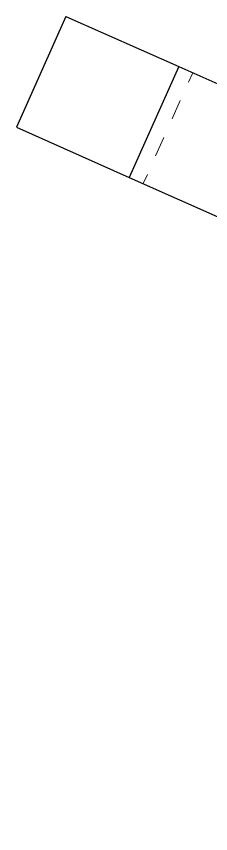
# Model space of a CAD drawing. Header units: millimetres. Extents: x 0 to 210, y 0 to 675.
# Drawn here: x 96.71 to 106.31, y 126.82 to 167.23 of the extents above; entities that cross this region are included whole.
import ezdxf

# ---------------------------------------------------------------- set-up
doc = ezdxf.new("R2010")
doc.units = ezdxf.units.MM
doc.layers.add('1', color=7, linetype='Continuous', true_color=0xffffff)

msp = doc.modelspace()

# ---------------------------------------------------------------- linework, layer by layer
at = {"layer": '1', "color": 30, "linetype": 'Continuous', "lineweight": 25}
for p, q in [((99.15514, 167.22978), (96.71371, 161.74896)), ((99.15514, 167.22978), (104.73058, 164.74622)), ((104.73058, 164.74622), (102.28914, 159.2654)), ((104.73058, 164.74622), (177.57846, 132.2962)), ((96.71371, 161.74896), (102.28914, 159.2654)), ((102.28914, 159.2654), (175.13704, 126.81538))]:
    msp.add_line(p, q, dxfattribs=at)
at = {"layer": '1', "color": 43, "linetype": 'Continuous', "lineweight": 18}
for p, q in [((105.42113, 164.43861), (105.21768, 163.98187)), ((104.81078, 163.06841), (104.40388, 162.15492)), ((103.99697, 161.24146), (103.59007, 160.32799)), ((103.18316, 159.41451), (102.97971, 158.95778))]:
    msp.add_line(p, q, dxfattribs=at)

doc.saveas('drawing.dxf')
